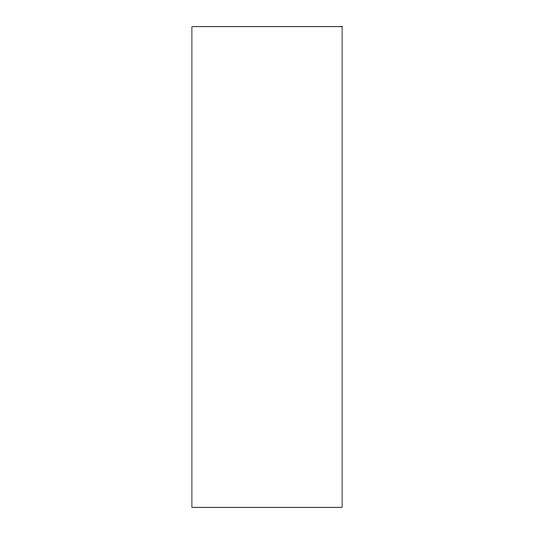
<?xml version="1.0" encoding="UTF-8"?>
<svg xmlns="http://www.w3.org/2000/svg" width="534" height="534" viewBox="0 0 534 534"><rect width="100%" height="100%" fill="white"/><g stroke="black" fill="none" stroke-linecap="round" stroke-linejoin="round"><path stroke-width="0.8" d="M342.094 26.7L191.906 26.7L191.906 507.3L342.094 507.3L342.094 26.7"/></g></svg>
